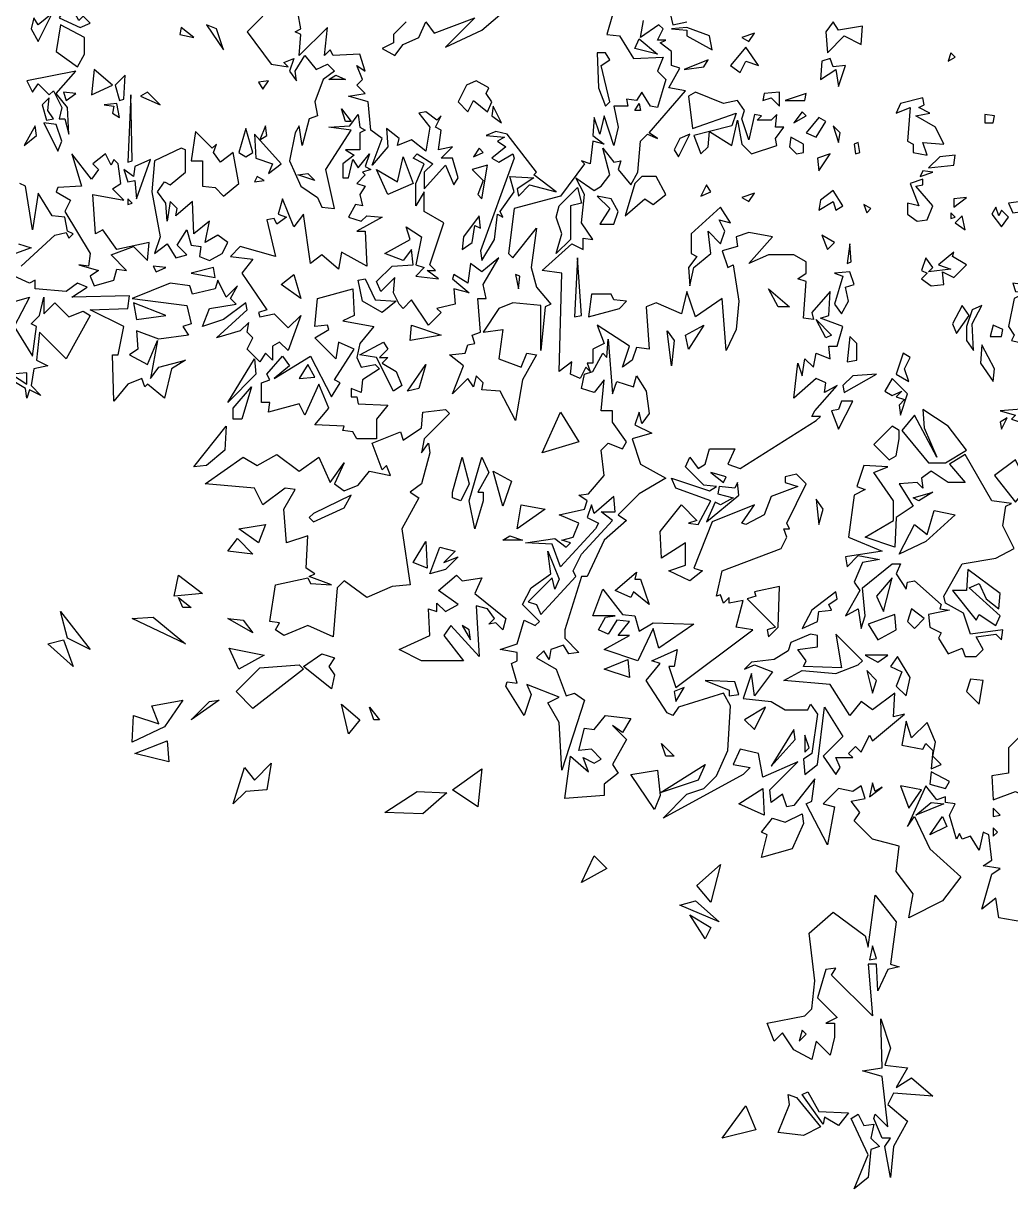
# Model space of a CAD drawing. Header units: millimetres. Extents: x -1920 to 1916, y -1858 to 1858.
# Drawn here: x -530 to 130, y -1800 to -1021 of the extents above; entities that cross this region are included whole.
import ezdxf

# ---------------------------------------------------------------- set-up
doc = ezdxf.new("R2010")
doc.units = ezdxf.units.MM
doc.layers.add('ALMOND-DRAW-PROFILE', color=7, linetype='Continuous', lineweight=25)

msp = doc.modelspace()

# ---------------------------------------------------------------- linework, layer by layer
at = {"layer": 'ALMOND-DRAW-PROFILE'}
for points in [[(-491.87, -1023.94), (-485.3, -1021.12), (-489.99, -1016.43), (-492.81, -1019.25), (-499.38, -1007.04), (-505.95, -1017.37)], [(-520.03, -1033.33), (-510.65, -1014.55), (-520.03, -1022.06), (-522.85, -1017.37), (-524.73, -1024.88)], [(7.51, -1040.84), (18.77, -1029.57), (30.04, -1035.21), (30.98, -1023), (15.02, -1025.82), (11.26, -1020.19), (6.57, -1026.76)], [(-493.75, -1050.22), (-489.06, -1041.78), (-489.06, -1030.51), (-505.01, -1022.06), (-507.83, -1039.9)], [(-425.23, -1028.63), (-415.84, -1030.51), (-424.29, -1023.94)], [(-396.13, -1038.96), (-400.82, -1024.88), (-407.39, -1022.06)], [(-69.46, -1038.96), (-71.34, -1029.57), (-86.36, -1023.94), (-96.68, -1024.88), (-86.36, -1025.82), (-86.36, -1029.57)], [(-45.06, -1033.33), (-41.3, -1027.7), (-49.75, -1030.51)], [(-106.07, -1041.78), (-121.09, -1038.02), (-118.27, -1031.45)], [(-140.8, -1076.51), (-137.99, -1073.69), (-143.62, -1049.29), (-137.99, -1045.53), (-140.8, -1040.84), (-146.44, -1040.84), (-145.5, -1064.3)], [(-50.69, -1053.98), (-46.93, -1046.47), (-38.49, -1049.29), (-46.93, -1037.08), (-57.26, -1049.29)], [(88.24, -1046.47), (92.93, -1043.65), (90.11, -1040.84)], [(-88.24, -1052.1), (-75.1, -1050.22), (-72.28, -1045.53)], [(15.02, -1063.37), (19.71, -1049.29), (11.26, -1050.22), (9.39, -1044.59), (3.75, -1046.47), (2.82, -1058.67), (13.14, -1052.1)], [(-499.38, -1095.28), (-500.32, -1077.45), (-507.83, -1068.06), (-494.69, -1053.04), (-527.54, -1059.61), (-523.79, -1067.12), (-520.03, -1061.49), (-512.52, -1069), (-509.71, -1066.18), (-504.08, -1077.45), (-505.95, -1084.96), (-502.2, -1084.96)], [(-484.36, -1069), (-470.28, -1062.43), (-482.49, -1052.1)], [(-465.59, -1072.75), (-462.77, -1071.81), (-461.83, -1055.86), (-468.41, -1062.43)], [(-325.72, -1058.67), (-321.03, -1055.86), (-314.46, -1058.67)], [(-501.26, -1072.75), (-494.69, -1068.06), (-503.14, -1067.12)], [(-451.51, -1069.94), (-438.37, -1075.57), (-446.82, -1067.12)], [(-369.84, -1065.24), (-366.09, -1059.61), (-372.66, -1060.55)], [(-232.79, -1080.26), (-229.04, -1072.75), (-219.65, -1080.26), (-216.84, -1073.69), (-220.59, -1068.06), (-218.71, -1064.3), (-227.16, -1059.61), (-233.73, -1062.43), (-239.37, -1073.69)], [(-71.18, -1093.5), (-56.32, -1102.79), (-52.57, -1085.89), (-49.75, -1101.85), (-43.18, -1108.42), (-26.28, -1102.79), (-27.22, -1098.1), (-21.59, -1090.59), (-27.22, -1090.59), (-26.28, -1082.14), (-30.04, -1085.89), (-39.42, -1085.89), (-36.61, -1083.08), (-41.3, -1082.14), (-45.06, -1099.04), (-49.75, -1084.96), (-47.87, -1079.32), (-52.57, -1072.75), (-61.95, -1074.63), (-80.73, -1067.12), (-85.42, -1069.94), (-82.6, -1091.53), (-53.51, -1081.2), (-56.32, -1089.65)], [(-24.41, -1076.51), (-24.41, -1067.12), (-34.73, -1068.06), (-35.67, -1072.75), (-30.04, -1070.88)], [(-514.4, -1085.89), (-509.71, -1084.96), (-513.46, -1079.32), (-512.52, -1070.88), (-517.22, -1075.57)], [(-465.59, -1084.02), (-467.47, -1074.63), (-475.91, -1075.57), (-469.34, -1076.51), (-470.28, -1081.2)], [(-459.96, -1114.05), (-457.14, -1113.12), (-458.08, -1069)], [(-121.09, -1079.32), (-118.27, -1074.63), (-117.34, -1079.32)], [(-20.65, -1072.75), (-7.51, -1072.75), (-6.57, -1068.06)], [(64.77, -1107.48), (74.16, -1109.36), (71.34, -1100.91), (85.42, -1101.85), (79.79, -1090.59), (66.65, -1083.08), (76.03, -1081.2), (68.52, -1077.45), (72.28, -1075.57), (71.34, -1070.88), (56.32, -1074.63), (53.51, -1081.2), (62.89, -1077.45), (61.01, -1099.97), (64.77, -1101.85)], [(-314.46, -1086.83), (-317.28, -1078.38), (-310.71, -1086.83)], [(-210.27, -1087.77), (-215.9, -1076.51), (-216.84, -1083.08)], [(-15.02, -1087.77), (-6.57, -1083.08), (-9.39, -1080.26)], [(112.64, -1087.77), (118.27, -1087.77), (119.21, -1083.08), (112.64, -1082.14)], [(-529.42, -1102.79), (-520.97, -1096.22), (-521.91, -1089.65)], [(-506.89, -1106.55), (-504.08, -1099.97), (-507.83, -1088.71), (-516.28, -1087.77)], [(-371.72, -1099.04), (-367.03, -1096.22), (-367.97, -1089.65)], [(0, -1097.16), (6.57, -1086.83), (1.88, -1084.02), (-6.57, -1094.34)], [(15.02, -1100.91), (15.96, -1094.34), (11.26, -1089.65)], [(-396.13, -1136.58), (-385.8, -1128.14), (-389.56, -1107.48), (-398, -1114.05), (-402.7, -1107.48), (-400.82, -1101.85), (-403.64, -1104.67), (-414.9, -1093.4), (-417.72, -1113.12), (-410.21, -1113.12), (-410.21, -1130.01), (-401.76, -1130.95)], [(-381.11, -1110.3), (-376.41, -1107.48), (-381.11, -1091.53), (-385.8, -1107.48)], [(-366.09, -1121.56), (-357.64, -1114.99), (-375.48, -1095.28), (-374.54, -1111.24), (-363.27, -1114.99)], [(-223.41, -1179.76), (-214.96, -1165.68), (-213.08, -1148.79), (-209.33, -1150.66), (-211.2, -1146.91), (-201.82, -1133.77), (-204.63, -1123.44), (-188.68, -1124.38), (-199.94, -1131.89), (-199, -1136.58), (-191.49, -1129.07), (-173.66, -1133.77), (-188.68, -1122.5), (-186.8, -1120.63), (-206.51, -1095.28), (-214.02, -1093.4), (-220.59, -1096.22), (-208.39, -1097.16), (-213.08, -1099.97), (-207.45, -1103.73), (-216.84, -1111.24), (-212.14, -1114.05), (-202.76, -1108.42), (-201.82, -1111.24), (-224.35, -1173.19)], [(-91.99, -1110.3), (-84.48, -1095.28), (-91.05, -1098.1), (-94.81, -1105.61)], [(-76.97, -1108.42), (-72.28, -1103.73), (-71.35, -1093.55), (-81.67, -1096.22)], [(-13.14, -1108.42), (-8.45, -1107.48), (-8.45, -1101.85), (-16.9, -1097.16), (-17.84, -1103.73)], [(-405.51, -1179.76), (-397.06, -1175.07), (-393.31, -1167.56), (-399.88, -1162.87), (-408.33, -1167.56), (-405.51, -1153.48), (-415.84, -1161.93), (-416.78, -1140.34), (-428.04, -1149.73), (-427.1, -1145.03), (-431.8, -1140.34), (-433.67, -1153.48), (-434.61, -1141.28), (-440.24, -1133.77), (-435.55, -1127.2), (-431.8, -1129.07), (-421.47, -1120.63), (-421.47, -1105.61), (-424.29, -1104.67), (-442.12, -1113.12), (-444, -1133.77), (-438.37, -1163.81), (-442.12, -1175.07), (-433.67, -1168.5), (-428.04, -1177.89), (-420.53, -1176.01), (-427.1, -1169.44), (-420.53, -1159.11), (-417.72, -1169.44), (-411.15, -1170.38), (-412.08, -1176.95)], [(-229.04, -1110.3), (-222.47, -1107.48), (-225.29, -1104.67)], [(26.28, -1108.42), (29.1, -1107.48), (28.16, -1100.91), (25.34, -1101.85)], [(-482.49, -1196.66), (-469.34, -1192.9), (-467.47, -1185.4), (-460.9, -1186.33), (-471.22, -1176.01), (-456.2, -1170.38), (-446.82, -1179.76), (-445.88, -1167.56), (-467.47, -1172.25), (-476.85, -1159.11), (-481.55, -1161.93), (-483.42, -1135.64), (-462.77, -1139.4), (-470.28, -1131.89), (-464.65, -1128.14), (-466.53, -1114.99), (-469.34, -1112.18), (-471.22, -1115.93), (-474.98, -1108.42), (-483.42, -1114.99), (-479.67, -1118.75), (-484.36, -1125.32), (-497.5, -1108.42), (-490.93, -1130.01), (-506.89, -1130.95), (-507.83, -1133.77), (-498.44, -1139.4), (-502.2, -1146.91), (-485.3, -1175.07), (-486.24, -1183.52), (-492.81, -1182.58), (-479.67, -1186.33), (-485.3, -1190.09)], [(-454.32, -1138.46), (-444.94, -1112.18), (-455.26, -1116.87), (-456.2, -1123.44), (-462.77, -1118.75), (-459.96, -1127.2), (-455.26, -1126.26)], [(-286.3, -1135.64), (-293.81, -1118.75), (-279.73, -1127.2), (-275.97, -1110.3), (-269.4, -1128.14)], [(1.88, -1119.69), (9.39, -1108.42), (0.94, -1111.24)], [(75.1, -1117.81), (91.99, -1115.93), (92.93, -1109.36), (82.6, -1110.3)], [(-335.11, -1126.26), (-346.38, -1122.5), (-339.8, -1121.56)], [(-223.41, -1138.46), (-219.65, -1115.93), (-229.98, -1118.75), (-222.47, -1126.26), (-226.22, -1135.64)], [(69.46, -1123.44), (77.91, -1120.63), (71.34, -1119.69)], [(-375.48, -1127.2), (-368.9, -1126.26), (-373.6, -1123.44)], [(-127.66, -1149.73), (-114.52, -1138.46), (-108.89, -1142.22), (-100.44, -1135.64), (-107.01, -1123.44), (-116.4, -1123.44), (-121.09, -1128.14)], [(-76.97, -1136.58), (-70.4, -1133.77), (-73.22, -1129.07)], [(67.59, -1153.48), (74.16, -1152.54), (77.91, -1143.15), (66.65, -1130.01), (71.34, -1129.07), (71.34, -1125.32), (62.89, -1128.14), (68.52, -1143.15), (61.01, -1141.28), (61.01, -1148.79)], [(-173.66, -1175.07), (-169.9, -1161.93), (-173.66, -1150.66), (-171.78, -1143.15), (-159.58, -1130.95), (-156.76, -1141.28), (-164.27, -1143.15), (-164.27, -1165.68)], [(-144.56, -1155.36), (-135.17, -1155.36), (-132.35, -1146.91), (-137.05, -1138.46), (-146.44, -1136.58), (-137.99, -1145.03)], [(-45.06, -1140.34), (-41.3, -1134.71), (-49.75, -1137.52)], [(1.88, -1145.97), (11.26, -1140.34), (13.14, -1145.97), (17.84, -1143.15), (11.26, -1132.83), (2.82, -1139.4)], [(-459.96, -1142.22), (-457.14, -1141.28), (-459.96, -1138.46)], [(-84.48, -1196.66), (-81.67, -1184.46), (-70.4, -1175.07), (-72.28, -1160.05), (-63.83, -1168.5), (-61.01, -1160.05), (-64.77, -1152.54), (-57.26, -1154.42), (-63.83, -1144.09), (-83.54, -1161.93), (-83.54, -1175.07), (-79.79, -1176.95), (-85.42, -1184.46)], [(33.79, -1147.85), (36.61, -1145.03), (31.92, -1142.22)], [(91.99, -1144.09), (100.44, -1137.52), (91.99, -1138.46)], [(123.91, -1157.23), (128.6, -1150.66), (123.91, -1145.97), (122.03, -1149.73), (120.15, -1144.09), (117.34, -1148.79)], [(131.42, -1147.85), (137.99, -1146.91), (137.05, -1140.34), (128.6, -1141.28)], [(-236.55, -1172.25), (-229.98, -1167.56), (-228.1, -1156.3), (-224.35, -1158.17), (-225.29, -1149.73), (-235.61, -1163.81)], [(90.11, -1151.6), (92.93, -1150.66), (90.11, -1147.85)], [(99.5, -1159.11), (97.62, -1149.73), (92.93, -1154.42)], [(7.51, -1172.25), (12.2, -1167.56), (3.75, -1162.87)], [(20.65, -1181.64), (23.47, -1180.7), (22.53, -1168.5)], [(76.97, -1196.66), (85.42, -1195.72), (84.48, -1187.27), (91.99, -1191.03), (100.44, -1182.58), (91.05, -1176.95), (91.99, -1174.13), (81.67, -1182.58), (90.11, -1185.4), (75.1, -1187.27), (77.91, -1184.46), (73.22, -1177.89), (70.4, -1186.33), (74.16, -1188.21), (70.4, -1191.97)], [(-441.18, -1187.27), (-434.61, -1184.46), (-443.06, -1183.52)], [(-161.45, -1217.31), (-156.76, -1216.37), (-159.58, -1177.89)], [(-417.72, -1188.21), (-401.76, -1191.03), (-402.7, -1184.46)], [(-344.5, -1205.11), (-357.64, -1195.72), (-349.19, -1189.15)], [(-290.05, -1214.49), (-303.2, -1206.98), (-306.01, -1192.9), (-301.32, -1191.97), (-294.75, -1206.05), (-280.67, -1206.98)], [(-199, -1198.54), (-198.06, -1190.09), (-200.88, -1189.15)], [(16.9, -1215.43), (21.59, -1206.98), (19.71, -1197.6), (25.34, -1195.72), (22.53, -1187.27), (12.2, -1188.21), (17.84, -1190.09), (12.2, -1208.86)], [(-306.95, -1298.98), (-309.77, -1294.28), (-316.34, -1293.34), (-315.4, -1290.53), (-335.11, -1289.59), (-325.72, -1278.33), (-332.3, -1262.37), (-341.68, -1283.02), (-345.44, -1275.51), (-366.09, -1281.14), (-365.15, -1274.57), (-370.78, -1274.57), (-370.78, -1261.43), (-365.15, -1259.55), (-367.03, -1255.8), (-356.7, -1243.59), (-352.01, -1250.16), (-362.33, -1258.61), (-337.93, -1243.59), (-323.85, -1270.82), (-318.22, -1261.43), (-321.97, -1259.55), (-308.83, -1238.9), (-319.15, -1234.21), (-321.03, -1245.47), (-335.11, -1231.39), (-325.72, -1225.76), (-326.66, -1222.94), (-335.11, -1223.88), (-333.23, -1205.11), (-309.77, -1198.54), (-308.83, -1216.37), (-316.34, -1220.13), (-295.69, -1223.88), (-305.07, -1235.15), (-306.95, -1244.53), (-304.13, -1251.1), (-294.75, -1249.23), (-291.93, -1252.04), (-303.2, -1259.55), (-304.13, -1268), (-310.71, -1265.18), (-310.71, -1270.82), (-306.95, -1270.82), (-306.01, -1275.51), (-286.3, -1276.45), (-293.81, -1285.83), (-293.81, -1298.98)], [(-25.34, -1210.74), (-31.92, -1198.54), (-17.84, -1210.74)], [(138.93, -1241.72), (137.99, -1227.64), (140.8, -1224.82), (144.56, -1228.57), (150.19, -1224.82), (153.94, -1226.7), (151.13, -1223.88), (160.52, -1216.37), (149.25, -1208.86), (144.56, -1196.66), (131.42, -1194.78), (133.29, -1200.41), (139.86, -1201.35), (132.35, -1205.11), (128.6, -1223.88), (132.35, -1229.51), (130.48, -1233.27), (135.17, -1234.21)], [(-152.07, -1217.31), (-131.42, -1211.68), (-126.72, -1206.98), (-135.17, -1206.05), (-137.05, -1202.29), (-150.19, -1202.29)], [(-454.32, -1219.19), (-434.61, -1216.37), (-456.2, -1207.92)], [(93.87, -1228.57), (102.32, -1216.37), (97.62, -1209.8), (91.05, -1222)], [(105.13, -1239.84), (104.19, -1222), (110.77, -1209.8), (104.19, -1212.62), (100.44, -1223.88), (100.44, -1233.27)], [(-271.28, -1233.27), (-270.34, -1222.94), (-250.63, -1229.51)], [(-85.42, -1238.9), (-87.3, -1229.51), (-75.1, -1222.94)], [(6.57, -1231.39), (0, -1219.19), (10.33, -1229.51)], [(116.4, -1230.45), (123.91, -1230.45), (124.85, -1225.76), (118.27, -1222.94)], [(-96.68, -1250.16), (-99.5, -1226.7), (-94.81, -1233.27)], [(20.65, -1247.35), (27.22, -1246.41), (27.22, -1235.15), (22.53, -1230.45)], [(-282.54, -1267.06), (-293.81, -1244.53), (-305.07, -1242.66), (-289.12, -1234.21), (-286.3, -1238.9), (-291.93, -1244.53), (-286.3, -1244.53), (-290.05, -1248.29), (-280.67, -1253.92), (-276.91, -1263.31)], [(-169.9, -1520.51), (-171.78, -1488.59), (-179.29, -1475.45), (-171.78, -1471.69), (-193.37, -1463.25), (-190.55, -1469.82), (-195.25, -1483.9), (-207.45, -1464.19), (-206.51, -1461.37), (-199.94, -1462.31), (-203.7, -1449.17), (-199.94, -1447.29), (-199.94, -1441.66), (-211.2, -1439.78), (-199.94, -1436.02), (-195.25, -1420.07), (-187.74, -1423.82), (-184.92, -1421.01), (-196.19, -1409.74), (-190.55, -1398.48), (-177.41, -1389.09), (-179.29, -1374.07), (-171.78, -1392.85), (-174.6, -1399.42), (-176.47, -1391.91), (-192.43, -1407.86), (-186.8, -1409.74), (-183.98, -1416.31), (-160.52, -1390.97), (-162.39, -1387.21), (-156.76, -1375.95), (-136.11, -1353.42), (-143.62, -1347.79), (-134.23, -1347.79), (-135.17, -1337.46), (-148.31, -1348.73), (-150.19, -1343.09), (-153.01, -1351.54), (-145.5, -1355.3), (-147.37, -1359.05), (-170.84, -1384.4), (-176.47, -1369.38), (-194.31, -1368.44), (-174.6, -1365.62), (-167.09, -1371.26), (-164.27, -1368.44), (-169.9, -1366.56), (-162.39, -1364.68), (-158.64, -1355.3), (-171.78, -1349.67), (-154.88, -1345.91), (-153.01, -1340.28), (-158.64, -1336.52), (-152.07, -1335.59), (-141.74, -1323.38), (-143.62, -1306.49), (-138.93, -1301.79), (-129.54, -1305.55), (-126.72, -1300.85), (-136.11, -1287.71), (-136.11, -1280.2), (-143.62, -1280.2), (-141.74, -1259.55), (-148.31, -1268), (-156.76, -1265.18), (-154.88, -1255.8), (-149.25, -1253.92), (-142.68, -1241.72), (-139.86, -1244.53), (-138.93, -1232.33), (-136.11, -1268.94), (-133.29, -1260.49), (-122.03, -1264.24), (-120.15, -1256.74), (-113.58, -1267.06), (-111.7, -1282.08), (-116.4, -1288.65), (-118.27, -1281.14), (-121.09, -1289.59), (-109.83, -1295.22), (-122.97, -1298.98), (-117.34, -1315.87), (-100.44, -1325.26), (-118.27, -1335.59), (-132.35, -1349.67), (-126.72, -1353.42), (-141.74, -1366.56), (-153.01, -1390.97), (-156.76, -1390.97), (-168.03, -1426.64), (-168.03, -1432.27), (-158.64, -1441.66), (-165.21, -1442.6), (-168.96, -1436.96), (-177.41, -1439.78), (-178.35, -1446.35), (-182.11, -1440.72), (-186.8, -1445.41), (-173.66, -1452.92), (-167.09, -1470.76), (-161.45, -1468.88), (-154.88, -1473.57)], [(118.27, -1260.49), (119.21, -1252.04), (110.77, -1236.08), (109.83, -1248.29)], [(-393.31, -1274.57), (-375.48, -1245.47), (-374.54, -1255.8)], [(61.95, -1260.49), (59.14, -1252.04), (62.89, -1244.53), (58.2, -1241.72), (53.51, -1255.8)], [(-345.44, -1258.61), (-335.11, -1257.67), (-339.8, -1249.23)], [(-273.16, -1267.06), (-260.96, -1249.23), (-265.65, -1265.18)], [(-527.54, -1262.37), (-527.54, -1254.86), (-537.87, -1255.8)], [(18.77, -1268), (40.36, -1255.8), (24.41, -1256.74), (17.84, -1263.31)], [(56.32, -1283.02), (61.01, -1268.94), (50.69, -1258.61), (46, -1267.06), (50.69, -1269.88), (57.26, -1267.06), (53.51, -1270.82), (59.14, -1272.69), (55.38, -1276.45)], [(-389.56, -1285.83), (-389.56, -1278.33), (-377.35, -1264.24), (-383.92, -1285.83)], [(15.02, -1292.41), (24.41, -1273.63), (16.9, -1273.63), (15.02, -1279.26), (10.33, -1280.2)], [(-355.76, -1430.39), (-361.39, -1426.64), (-358.58, -1421.94), (-365.15, -1421.01), (-361.39, -1396.6), (-339.8, -1391.91), (-337.93, -1395.66), (-323.85, -1396.6), (-338.87, -1390.97), (-335.11, -1389.09), (-340.74, -1385.34), (-339.8, -1363.75), (-353.89, -1368.44), (-355.76, -1345.91), (-348.25, -1332.77), (-354.82, -1331.83), (-369.84, -1343.09), (-375.48, -1331.83), (-408.33, -1329.01), (-382.98, -1311.18), (-373.6, -1316.81), (-360.46, -1309.3), (-345.44, -1320.57), (-332.3, -1311.18), (-324.79, -1328.08), (-315.4, -1314.93), (-321.97, -1329.01), (-315.4, -1333.71), (-306.01, -1329.95), (-298.5, -1320.57), (-284.42, -1323.38), (-287.24, -1316.81), (-290.05, -1319.63), (-296.63, -1301.79), (-277.85, -1294.28), (-275.97, -1299.92), (-263.77, -1291.47), (-262.83, -1281.14), (-247.81, -1279.26), (-245, -1282.08), (-261.89, -1298.98), (-263.77, -1308.36), (-259.08, -1301.79), (-258.14, -1308.36), (-263.77, -1329.01), (-271.28, -1334.65), (-265.65, -1338.4), (-276.91, -1359.05), (-271.28, -1396.6), (-283.48, -1397.54), (-300.38, -1405.05), (-315.4, -1393.78), (-320.09, -1398.48), (-322.91, -1431.33), (-339.8, -1423.82)], [(-183.04, -1308.36), (-170.84, -1281.14), (-158.64, -1300.85)], [(75.1, -1314.93), (86.36, -1314.93), (100.44, -1306.49), (88.24, -1290.53), (71.34, -1279.26), (72.28, -1291.47), (80.73, -1311.18), (65.71, -1283.02), (57.26, -1293.34)], [(130.48, -1285.83), (138.93, -1288.65), (145.5, -1278.33), (122.97, -1280.2), (133.29, -1283.02)], [(123.91, -1292.41), (127.66, -1284.9), (122.97, -1287.71)], [(-415.84, -1317.75), (-394.25, -1290.53), (-395.19, -1306.49), (-407.39, -1316.81)], [(48.81, -1313.06), (53.51, -1310.24), (55.38, -1298.98), (55.38, -1293.34), (50.69, -1290.53), (38.49, -1302.73)], [(-237.49, -1340.28), (-243.12, -1338.4), (-243.12, -1334.65), (-236.55, -1311.18), (-231.86, -1329.01)], [(-228.1, -1359.05), (-231.86, -1340.28), (-223.41, -1311.18), (-218.71, -1321.5), (-226.22, -1334.65), (-222.47, -1334.65), (-222.47, -1340.28)], [(99.5, -1444.47), (107.01, -1444.47), (111.7, -1439.78), (107.01, -1431.33), (120.15, -1429.45), (123.91, -1433.21), (124.85, -1426.64), (103.26, -1429.45), (98.56, -1415.37), (86.36, -1408.8), (85.42, -1404.11), (97.62, -1382.52), (120.15, -1378.76), (132.35, -1372.19), (124.85, -1357.18), (126.72, -1344.03), (130.48, -1342.16), (117.34, -1340.28), (99.5, -1309.3), (89.18, -1315.87), (99.5, -1328.08), (88.24, -1328.08), (76.97, -1320.57), (70.4, -1325.26), (71.34, -1331.83), (67.59, -1328.08), (55.38, -1329.01), (64.77, -1344.03), (53.51, -1351.54), (52.57, -1371.26), (32.85, -1364.68), (51.63, -1353.42), (51.63, -1340.28), (38.49, -1321.5), (47.87, -1317.75), (31.92, -1316.81), (27.22, -1330.89), (32.85, -1332.77), (25.34, -1336.52), (21.59, -1364.68), (44.12, -1374.07), (19.71, -1377.83), (20.65, -1384.4), (28.16, -1376.89), (42.24, -1379.7), (30.98, -1381.58), (25.34, -1394.72), (29.1, -1400.35), (19.71, -1417.25), (28.16, -1412.56), (30.04, -1425.7), (32.85, -1417.25), (30.98, -1398.48), (50.69, -1382.52), (56.32, -1382.52), (53.51, -1389.09), (60.08, -1399.42), (61.01, -1394.72), (65.71, -1393.78), (83.54, -1409.74), (82.6, -1412.56), (89.18, -1413.5), (75.1, -1416.31), (76.03, -1424.76), (83.54, -1428.52), (81.67, -1432.27), (88.24, -1442.6), (97.62, -1438.84)], [(133.29, -1341.22), (141.74, -1330.89), (133.29, -1313.06), (119.21, -1323.38)], [(-209.33, -1344.03), (-215.9, -1320.57), (-203.7, -1327.14)], [(-61.95, -1328.08), (-60.08, -1324.32), (-70.4, -1321.5)], [(-73.22, -1354.36), (-51.63, -1336.52), (-52.57, -1328.08), (-54.44, -1331.83), (-64.77, -1330.89), (-65.71, -1335.59), (-55.38, -1338.4), (-63.83, -1343.09), (-67.59, -1341.22)], [(-336.05, -1354.36), (-315.4, -1344.97), (-310.71, -1336.52), (-336.05, -1348.73), (-338.87, -1351.54)], [(1.88, -1356.24), (4.69, -1345.91), (0, -1339.34)], [(68.52, -1340.28), (64.77, -1338.4), (77.91, -1334.65)], [(-199.94, -1359.05), (-197.12, -1343.09), (-181.17, -1345.91)], [(55.38, -1375.95), (65.71, -1356.24), (74.16, -1362.81), (78.85, -1346.85), (92.93, -1349.67), (73.22, -1367.5)], [(-372.66, -1368.44), (-385.8, -1359.05), (-367.97, -1356.24)], [(-376.41, -1375.95), (-393.31, -1374.07), (-386.74, -1365.62)], [(-260.02, -1385.34), (-269.4, -1381.58), (-260.96, -1367.5)], [(-209.33, -1366.56), (-204.63, -1363.75), (-196.19, -1366.56)], [(-258.14, -1389.09), (-251.57, -1371.26), (-241.24, -1374.07), (-248.75, -1381.58), (-239.37, -1377.83), (-247.81, -1386.27)], [(120.15, -1423.82), (122.97, -1417.25), (102.32, -1398.48), (108.89, -1395.66), (113.58, -1405.99), (122.03, -1412.56), (122.97, -1402.23), (101.38, -1386.27), (100.44, -1400.35), (91.05, -1400.35), (107.01, -1420.07), (108.89, -1416.31)], [(-428.98, -1404.11), (-426.16, -1390.03), (-410.21, -1402.23)], [(-263.77, -1447.29), (-278.79, -1439.78), (-258.14, -1430.39), (-259.08, -1412.56), (-253.45, -1414.43), (-253.45, -1408.8), (-247.81, -1414.43), (-239.37, -1409.74), (-252.51, -1400.35), (-240.3, -1390.03), (-236.55, -1393.78), (-223.41, -1391.91), (-228.1, -1402.23), (-207.45, -1419.13), (-209.33, -1426.64), (-214.02, -1421.94), (-218.71, -1422.88), (-214.96, -1419.13), (-219.65, -1412.56), (-227.16, -1410.68), (-225.29, -1444.47), (-244.06, -1423.82), (-248.75, -1430.39), (-235.61, -1447.29)], [(-111.7, -1409.74), (-122.03, -1401.29), (-123.91, -1405.05), (-134.23, -1400.35), (-120.15, -1388.15), (-121.09, -1392.85), (-117.34, -1392.85)], [(45.06, -1414.43), (50.69, -1391.91), (40.36, -1404.11)], [(-119.21, -1447.29), (-141.74, -1439.78), (-124.85, -1430.39), (-132.35, -1430.39), (-124.85, -1421.01), (-133.29, -1420.07), (-138.93, -1429.45), (-145.5, -1426.64), (-140.8, -1418.19), (-134.23, -1417.25), (-149.25, -1417.25), (-142.68, -1399.42), (-129.54, -1416.31), (-121.09, -1417.25), (-118.27, -1427.58), (-108.89, -1421.94), (-81.67, -1422.88), (-105.13, -1438.84), (-108.89, -1425.7)], [(-31.92, -1431.33), (-25.34, -1424.76), (-24.41, -1397.54), (-41.3, -1401.29), (-40.36, -1404.11), (-46, -1405.99), (-27.22, -1424.76), (-32.85, -1426.64)], [(-9.39, -1425.7), (0.94, -1421.01), (1.88, -1414.43), (10.33, -1413.5), (8.45, -1409.74), (14.08, -1405.99), (13.14, -1401.29), (-2.82, -1413.5)], [(-423.35, -1411.62), (-426.16, -1405.05), (-417.72, -1411.62)], [(-485.3, -1439.78), (-500.32, -1432.27), (-505.01, -1414.43)], [(41.3, -1433.21), (53.51, -1426.64), (52.57, -1416.31), (34.73, -1422.88)], [(65.71, -1425.7), (72.28, -1419.13), (63.83, -1412.56), (61.01, -1421.01)], [(-421.47, -1436.02), (-457.14, -1419.13), (-443.06, -1418.19)], [(-376.41, -1428.52), (-393.31, -1419.13), (-382.98, -1420.07)], [(-230.92, -1433.21), (-231.86, -1426.64), (-236.55, -1423.82)], [(-496.57, -1451.04), (-513.46, -1436.02), (-503.14, -1433.21)], [(-7.51, -1523.32), (0.94, -1516.75), (5.63, -1478.27), (17.84, -1497.98), (4.69, -1511.12), (13.14, -1523.32), (15.96, -1518.63), (13.14, -1512.06), (24.41, -1512.06), (21.59, -1509.24), (26.28, -1504.55), (30.04, -1508.3), (35.67, -1497.04), (37.55, -1500.79), (59.14, -1482.96), (51.63, -1484.84), (52.57, -1468.88), (37.55, -1480.14), (30.04, -1474.51), (22.53, -1483.9), (9.39, -1463.25), (-21.59, -1460.43), (-9.39, -1453.86), (13.14, -1455.74), (28.16, -1450.11), (30.98, -1447.29), (13.14, -1429.45), (16.9, -1451.98), (-8.45, -1451.04), (-6.57, -1447.29), (-12.2, -1439.78), (0.94, -1437.9), (0.94, -1430.39), (-3.75, -1429.45), (-16.9, -1435.09), (-18.77, -1440.72), (-28.16, -1446.35), (-43.18, -1448.23), (-47.87, -1452.92), (-41.3, -1450.11), (-29.1, -1454.8), (-41.3, -1470.76), (-43.18, -1455.74), (-48.81, -1472.63), (-30.04, -1474.51), (-20.65, -1480.14), (-5.63, -1480.14), (-3.75, -1476.39), (0.94, -1482.96), (-2.82, -1509.24), (-8.45, -1513)], [(-385.8, -1452.92), (-392.37, -1438.84), (-368.9, -1443.53)], [(-323.85, -1466.06), (-342.62, -1451.04), (-330.42, -1442.6), (-321.97, -1445.41), (-325.72, -1451.04), (-321.97, -1456.68)], [(-124.85, -1458.55), (-141.74, -1452.92), (-125.78, -1446.35)], [(41.3, -1448.23), (47.87, -1443.53), (32.85, -1443.53)], [(60.08, -1470.76), (62.89, -1458.55), (54.44, -1444.47), (49.75, -1451.04), (57.26, -1454.8), (53.51, -1464.19)], [(-376.41, -1479.2), (-387.68, -1467.94), (-371.72, -1451.98), (-345.44, -1450.11), (-342.62, -1452.92)], [(37.55, -1468.88), (40.36, -1460.43), (33.79, -1453.86)], [(-58.2, -1470.76), (-51.63, -1469.82), (-54.44, -1461.37), (-74.16, -1460.43), (-58.2, -1467)], [(108.89, -1476.39), (111.7, -1460.43), (103.26, -1459.49), (100.44, -1467.94)], [(-93.87, -1474.51), (-88.24, -1465.12), (-94.81, -1467.94)], [(-457.14, -1501.73), (-456.2, -1483.9), (-439.31, -1489.53), (-444, -1477.33), (-423.35, -1473.57), (-435.55, -1491.41)], [(-417.72, -1486.71), (-405.51, -1474.51), (-398.94, -1473.57)], [(-312.58, -1496.1), (-317.28, -1476.39), (-305.07, -1486.71)], [(-295.69, -1486.71), (-298.5, -1478.27), (-291.93, -1486.71)], [(-41.3, -1493.28), (-33.79, -1478.27), (-47.87, -1486.71)], [(-168.03, -1539.28), (-164.27, -1511.12), (-152.07, -1521.45), (-155.82, -1512.06), (-148.31, -1515.81), (-143.62, -1513), (-150.19, -1506.43), (-158.64, -1507.37), (-154.88, -1492.35), (-148.31, -1493.28), (-140.8, -1483.9), (-123.91, -1485.78), (-129.54, -1495.16), (-136.11, -1490.47), (-126.72, -1499.86), (-136.11, -1516.75), (-132.35, -1522.38), (-141.74, -1529.89), (-141.74, -1537.4)], [(76.97, -1519.57), (83.54, -1516.75), (77.91, -1511.12), (79.79, -1501.73), (74.16, -1488.59), (63.83, -1498.92), (60.08, -1487.65), (57.26, -1503.61), (71.34, -1506.43), (73.22, -1502.67), (77.91, -1507.37)], [(-30.04, -1517.69), (-14.08, -1499.86), (-15.02, -1493.28)], [(118.27, -1540.22), (133.29, -1534.59), (144.56, -1540.22), (145.5, -1535.53), (151.13, -1533.65), (145.5, -1518.63), (147.37, -1514.87), (164.27, -1516.75), (141.74, -1503.61), (140.8, -1493.28), (128.6, -1505.49), (128.6, -1522.38), (117.34, -1524.26)], [(-432.73, -1514.87), (-455.26, -1509.24), (-433.67, -1500.79)], [(-100.44, -1511.12), (-103.26, -1502.67), (-94.81, -1511.12)], [(-7.51, -1508.3), (-4.69, -1505.49), (-7.51, -1497.04)], [(-389.56, -1543.04), (-382.05, -1518.63), (-375.48, -1527.08), (-364.21, -1515.81), (-367.03, -1533.65), (-381.11, -1534.59)], [(-104.19, -1535.53), (-74.16, -1516.75), (-78.85, -1527.08)], [(-226.22, -1544.91), (-243.12, -1533.65), (-223.41, -1519.57)], [(-107.95, -1546.79), (-123.91, -1523.32), (-106.07, -1520.51), (-104.19, -1537.4)], [(86.36, -1532.71), (89.18, -1528.02), (76.97, -1521.45), (76.03, -1529.89)], [(-288.18, -1548.67), (-266.59, -1534.59), (-246.87, -1535.53), (-262.83, -1549.61)], [(-34.73, -1550.54), (-51.63, -1543.04), (-35.67, -1532.71)], [(35.67, -1538.34), (44.12, -1531.77), (39.42, -1534.59), (37.55, -1528.95)], [(61.95, -1545.85), (70.4, -1533.65), (56.32, -1530.83)], [(66.65, -1550.54), (76.97, -1542.1), (85.42, -1543.04)], [(-36.61, -1578.71), (-32.85, -1563.69), (-36.61, -1561.81), (-29.1, -1552.42), (-20.65, -1555.24), (-9.39, -1549.61), (-8.45, -1556.18), (-15.96, -1573.07)], [(118.27, -1551.48), (122.97, -1550.54), (118.27, -1545.85)], [(76.03, -1563.69), (84.48, -1551.48), (87.3, -1558.05)], [(118.27, -1564.62), (121.09, -1561.81), (118.27, -1558.99)], [(-156.76, -1595.6), (-148.31, -1577.77), (-139.86, -1586.21)], [(-70.4, -1608.74), (-79.79, -1597.48), (-63.83, -1583.4)], [(-2.82, -1713.88), (-15.02, -1707.31), (-22.53, -1696.04), (-28.16, -1701.67), (-32.85, -1689.47), (-7.51, -1684.78), (-2.82, -1680.08), (-0.94, -1661.31), (-4.69, -1629.39), (11.26, -1615.31), (32.85, -1631.27), (34.73, -1638.78), (39.42, -1604.05), (53.51, -1621.88), (49.75, -1650.05), (55.38, -1651.92), (47.87, -1653.8), (41.3, -1667.88), (40.36, -1650.05), (34.73, -1650.05), (37.55, -1684.78), (10.33, -1657.56), (13.14, -1652.86), (6.57, -1653.8), (0.94, -1672.57), (14.08, -1685.72), (6.57, -1689.47), (12.2, -1689.47), (12.2, -1698.86), (9.39, -1711.06), (0, -1701.67)], [(-64.77, -1621.88), (-91.05, -1610.62), (-80.73, -1607.8)], [(-74.16, -1633.15), (-84.48, -1617.19), (-70.4, -1625.64)], [(35.67, -1647.23), (40.36, -1646.29), (37.55, -1637.84)], [(49.75, -1792.73), (46, -1772.07), (49.75, -1766.44), (44.12, -1766.44), (38.49, -1753.3), (39.42, -1750.49), (47.87, -1758.93), (44.12, -1725.14), (30.98, -1721.39), (44.12, -1719.51), (43.18, -1686.65), (49.75, -1706.37), (46, -1717.63), (61.01, -1719.51), (53.51, -1732.65), (63.83, -1726.08), (77.91, -1738.28), (51.63, -1736.4), (47.87, -1743.91), (61.01, -1755.18), (51.63, -1772.07)], [(-11.26, -1701.67), (-6.57, -1696.98), (-9.39, -1694.16)], [(-8.45, -1764.57), (-25.34, -1762.69), (-17.84, -1743.91), (-18.77, -1737.34), (-13.14, -1739.22), (2.82, -1758.93)], [(4.69, -1757.06), (-9.39, -1737.34), (-5.63, -1735.47), (1.88, -1748.61), (21.59, -1749.55), (15.02, -1757.99), (5.63, -1752.36)], [(-62.89, -1766.44), (-46.93, -1744.85), (-40.36, -1760.81)], [(25.34, -1800.24), (34.73, -1777.71), (23.47, -1753.3), (28.16, -1750.49), (31.92, -1757.99), (38.49, -1757.06), (36.61, -1766.44), (42.24, -1772.07), (36.61, -1773.95), (34.73, -1792.73)]]:
    msp.add_lwpolyline(points, close=True, dxfattribs=at)
for points in [[(-274.1, -1020.19), (-282.54, -1028.63), (-282.54, -1034.27), (-290.05, -1038.02), (-281.61, -1042.71), (-275.97, -1035.21), (-265.65, -1030.51), (-260.96, -1020.19), (-255.32, -1027.7), (-228.1, -1017.37), (-247.81, -1037.08), (-223.41, -1025.82), (-208.39, -1012.68)], [(-369.84, -1016.43), (-380.17, -1026.76), (-364.21, -1048.35), (-352.95, -1050.22), (-355.76, -1047.41), (-349.19, -1044.59), (-352.01, -1053.04), (-347.31, -1059.61), (-348.25, -1053.04), (-341.68, -1042.71), (-334.17, -1052.1), (-326.66, -1048.35), (-321.97, -1053.04), (-329.48, -1058.67), (-335.11, -1073.69), (-333.23, -1083.08), (-338.87, -1084.96), (-343.56, -1102.79), (-345.44, -1089.65), (-348.25, -1094.34), (-352.01, -1113.12), (-344.5, -1130.01), (-333.23, -1137.52), (-330.42, -1144.09), (-321.97, -1145.03), (-327.6, -1118.75), (-310.71, -1092.47), (-325.72, -1090.59), (-311.64, -1089.65), (-306.01, -1082.14), (-305.07, -1090.59), (-301.32, -1092.47), (-305.07, -1094.34), (-305.07, -1105.61), (-314.46, -1105.61), (-308.83, -1109.36), (-316.34, -1114.99), (-316.34, -1124.38), (-312.58, -1124.38), (-309.77, -1112.18), (-306.01, -1117.81), (-298.5, -1108.42), (-301.32, -1116.87), (-297.56, -1118.75), (-303.2, -1120.63), (-301.32, -1122.5), (-306.95, -1128.14), (-301.32, -1130.01), (-305.07, -1135.64), (-303.2, -1143.15), (-307.89, -1142.22), (-312.58, -1150.66), (-304.13, -1153.48), (-300.38, -1149.73), (-290.05, -1150.66), (-306.95, -1160.05), (-301.32, -1160.05), (-300.38, -1183.52), (-317.28, -1174.13), (-319.15, -1185.4), (-330.42, -1176.01), (-337.93, -1181.64), (-342.62, -1148.79), (-349.19, -1157.23), (-356.7, -1138.46), (-359.52, -1148.79), (-353.89, -1150.66), (-360.46, -1155.36), (-362.33, -1151.6), (-367.03, -1152.54), (-361.39, -1176.95), (-384.86, -1170.38), (-391.43, -1176.95), (-376.41, -1178.82), (-383.92, -1188.21), (-367.03, -1212.62), (-372.66, -1214.49), (-371.72, -1217.31), (-362.33, -1215.43), (-352.95, -1224.82), (-344.5, -1216.37), (-352.95, -1239.84), (-358.58, -1234.21), (-363.27, -1237.02), (-363.27, -1246.41), (-367.97, -1241.72), (-371.72, -1247.35), (-380.17, -1238.9), (-376.41, -1231.39), (-380.17, -1227.64), (-379.23, -1221.07), (-384.86, -1226.7), (-400.82, -1231.39), (-380.17, -1212.62), (-381.11, -1207.92), (-396.13, -1219.19), (-410.21, -1223.88), (-405.51, -1211.68), (-387.68, -1208.86), (-391.43, -1205.11), (-386.74, -1196.66), (-394.25, -1204.17), (-399.88, -1192.9), (-401.76, -1198.54), (-416.78, -1202.29), (-418.65, -1196.66), (-431.8, -1194.78), (-457.14, -1205.11), (-420.53, -1209.8), (-417.72, -1222), (-423.35, -1223.88), (-419.59, -1229.51), (-439.31, -1232.33), (-454.32, -1226.7), (-453.39, -1238.9), (-459.02, -1242.66), (-446.82, -1249.23), (-440.24, -1233.27), (-444.94, -1258.61), (-439.31, -1251.1), (-421.47, -1246.41), (-430.86, -1252.04), (-435.55, -1271.75), (-446.82, -1262.37), (-448.69, -1264.24), (-450.57, -1258.61), (-459.96, -1262.37), (-469.34, -1273.63), (-470.28, -1242.66), (-466.53, -1242.66), (-462.77, -1223.88), (-485.3, -1212.62), (-459.96, -1211.68), (-459.02, -1203.23), (-497.5, -1204.17), (-487.18, -1197.6), (-493.75, -1194.78), (-501.26, -1200.41), (-521.91, -1198.54), (-521.91, -1192.9), (-525.67, -1194.78), (-535.99, -1190.09)], [(-136.11, -1015.49), (-139.86, -1028.63), (-131.42, -1029.57), (-122.03, -1044.59), (-102.32, -1043.65), (-106.07, -1053.04), (-100.44, -1058.67), (-106.07, -1077.45), (-110.77, -1076.51), (-116.4, -1067.12), (-120.15, -1072.75), (-126.72, -1071.81), (-125.78, -1076.51), (-135.17, -1076.51), (-132.35, -1090.59), (-135.17, -1102.79), (-141.74, -1083.08), (-144.56, -1095.28), (-148.31, -1084.02), (-149.25, -1096.22), (-141.74, -1101.85), (-149.25, -1099.97), (-151.13, -1114.99), (-156.76, -1113.12), (-154.88, -1114.99), (-170.84, -1136.58), (-201.82, -1145.03), (-205.57, -1175.07), (-202.76, -1177.89), (-186.8, -1158.17), (-190.55, -1184.46), (-186.8, -1197.6), (-177.41, -1208.86), (-181.17, -1210.74), (-183.98, -1239.84), (-183.98, -1209.8), (-202.76, -1207.92), (-212.14, -1211.68), (-222.47, -1227.64), (-209.33, -1225.76), (-212.14, -1245.47), (-197.12, -1251.1), (-193.37, -1241.72), (-186.8, -1242.66), (-196.19, -1259.55), (-200.88, -1286.77), (-211.2, -1267.06), (-223.41, -1266.12), (-222.47, -1261.43), (-227.16, -1256.74), (-229.04, -1264.24), (-232.79, -1258.61), (-243.12, -1268.94), (-235.61, -1250.16), (-245, -1242.66), (-234.67, -1241.72), (-232.79, -1236.08), (-228.1, -1235.15), (-229.98, -1229.51), (-224.35, -1227.64), (-226.22, -1205.11), (-220.59, -1205.11), (-222.47, -1195.72), (-212.14, -1177.89), (-223.41, -1187.27), (-230.92, -1181.64), (-232.79, -1194.78), (-242.18, -1189.15), (-243.12, -1191.97), (-231.86, -1201.35), (-242.18, -1198.54), (-241.24, -1208.86), (-253.45, -1211.68), (-250.63, -1214.49), (-259.08, -1222.94), (-270.34, -1206.05), (-275.97, -1211.68), (-278.79, -1208.86), (-282.54, -1201.35), (-281.61, -1191.03), (-290.99, -1200.41), (-293.81, -1193.84), (-283.48, -1183.52), (-269.4, -1182.58), (-270.34, -1172.25), (-275.97, -1179.76), (-288.18, -1175.07), (-271.28, -1165.68), (-274.1, -1157.23), (-263.77, -1163.81), (-267.53, -1182.58), (-261.89, -1184.46), (-267.53, -1190.09), (-252.51, -1191.97), (-260.02, -1186.33), (-254.38, -1186.33), (-258.14, -1182.58), (-248.75, -1154.42), (-261.89, -1146.91), (-261.89, -1133.77), (-267.53, -1143.15), (-267.53, -1128.14), (-261.89, -1114.99), (-269.4, -1111.24), (-266.59, -1108.42), (-256.26, -1114.99), (-261.89, -1120.63), (-261.89, -1131.89), (-247.81, -1115.93), (-242.18, -1129.07), (-239.37, -1124.38), (-243.12, -1111.24), (-250.63, -1111.24), (-243.12, -1103.73), (-252.51, -1105.61), (-250.63, -1092.47), (-254.38, -1090.59), (-250.63, -1083.08), (-253.45, -1085.89), (-260.96, -1080.26), (-265.65, -1081.2), (-258.14, -1090.59), (-260.96, -1106.55), (-270.34, -1099.04), (-279.73, -1102.79), (-278.79, -1098.1), (-287.24, -1091.53), (-286.3, -1103.73), (-296.63, -1115.93), (-290.05, -1098.1), (-297.56, -1092.47), (-299.44, -1073.69), (-312.58, -1069.94), (-301.32, -1068.06), (-306.95, -1062.43), (-303.2, -1058.67), (-306.95, -1049.29), (-301.32, -1053.04), (-305.07, -1041.78), (-322.91, -1042.71), (-324.79, -1038.96), (-328.54, -1042.71), (-326.66, -1023.94), (-345.44, -1042.71), (-344.5, -1028.63), (-348.25, -1026.76), (-344.5, -1024.88), (-346.38, -1013.62)], [(142.68, -1622.82), (122.03, -1619.07), (120.15, -1605.93), (110.77, -1613.44), (117.34, -1589.97), (122.97, -1586.21), (111.7, -1584.34), (117.34, -1580.58), (115.46, -1563.69), (111.7, -1561.81), (108.89, -1574.01), (103.26, -1564.62), (97.62, -1566.5), (95.75, -1562.75), (93.87, -1566.5), (89.18, -1550.54), (92.93, -1543.04), (86.36, -1542.1), (86.36, -1538.34), (80.73, -1540.22), (73.22, -1530.83), (61.01, -1558.05), (65.71, -1551.48), (76.03, -1573.07), (96.68, -1591.85), (84.48, -1607.8), (61.95, -1619.07), (64.77, -1603.11), (53.51, -1588.09), (55.38, -1571.2), (37.55, -1566.5), (25.34, -1554.3), (29.1, -1548.67), (23.47, -1541.16), (32.85, -1539.28), (30.04, -1530.83), (24.41, -1534.59), (15.02, -1532.71), (4.69, -1543.04), (12.2, -1544.91), (7.51, -1570.26), (-6.57, -1543.04), (-2.82, -1541.16), (-0.94, -1526.14), (-15.02, -1543.97), (-19.71, -1544.91), (-22.53, -1536.46), (-30.04, -1542.1), (-30.98, -1533.65), (-12.2, -1514.87), (-35.67, -1525.2), (-38.49, -1509.24), (-50.69, -1506.43), (-55.38, -1516.75), (-44.12, -1518.63), (-48.81, -1523.32), (-102.32, -1552.42), (-86.36, -1536.46), (-75.1, -1532.71), (-66.65, -1524.26), (-59.14, -1507.37), (-57.26, -1477.33), (-61.95, -1468.88), (-91.99, -1478.27), (-95.75, -1483.9), (-99.5, -1482.02), (-113.58, -1460.43), (-104.19, -1449.17), (-109.83, -1447.29), (-92.93, -1439.78), (-94.81, -1451.04), (-98.56, -1451.04), (-93.87, -1465.12), (-42.24, -1426.64), (-53.51, -1424.76), (-48.81, -1406.93), (-58.2, -1408.8), (-58.2, -1405.05), (-61.95, -1408.8), (-63.83, -1403.17), (-66.65, -1404.11), (-62.89, -1387.21), (-23.47, -1372.19), (-19.71, -1364.68), (-21.59, -1359.05), (-17.84, -1359.05), (-19.71, -1355.3), (-6.57, -1329.01), (-13.14, -1322.44), (-20.65, -1324.32), (-20.65, -1328.08), (-12.2, -1330.89), (-30.04, -1337.46), (-34.73, -1349.67), (-46.93, -1356.24), (-49.75, -1355.3), (-41.3, -1343.09), (-69.46, -1354.36), (-81.67, -1385.34), (-76.03, -1387.21), (-84.48, -1393.78), (-98.56, -1387.21), (-87.3, -1383.46), (-87.3, -1368.44), (-103.26, -1378.76), (-104.19, -1360.93), (-90.11, -1343.09), (-79.79, -1353.42), (-85.42, -1355.3), (-78.85, -1356.24), (-70.4, -1340.28), (-93.87, -1331.83), (-96.68, -1325.26), (-71.34, -1333.71), (-66.65, -1330.89), (-75.1, -1329.95), (-87.3, -1317.75), (-84.48, -1311.18), (-78.85, -1318.69), (-74.16, -1315.87), (-71.34, -1305.55), (-54.44, -1305.55), (-59.14, -1315.87), (-50.69, -1318.69), (0, -1286.77), (2.82, -1283.96), (-2.82, -1283.96), (-0.94, -1280.2), (14.08, -1263.31), (5.63, -1268), (6.57, -1261.43), (0, -1258.61), (-15.02, -1271.75), (-12.2, -1248.29), (-9.39, -1256.74), (-7.51, -1245.47), (-1.88, -1251.1), (0, -1241.72), (9.39, -1245.47), (8.45, -1237.02), (14.08, -1237.02), (17.84, -1223.88), (2.82, -1218.25), (8.45, -1216.37), (9.39, -1200.41), (-2.82, -1214.49), (-1.88, -1219.19), (-8.45, -1218.25), (-6.57, -1193.84), (-12.2, -1191.97), (-6.57, -1188.21), (-6.57, -1180.7), (-15.02, -1176.01), (-31.92, -1176.01), (-45.06, -1181.64), (-29.1, -1163.81), (-45.06, -1160.99), (-53.51, -1163.81), (-52.57, -1170.38), (-62.89, -1173.19), (-59.14, -1184.46), (-55.38, -1182.58), (-51.63, -1206.98), (-53.51, -1225.76), (-60.08, -1239.84), (-62.89, -1205.11), (-80.73, -1217.31), (-86.36, -1200.41), (-90.11, -1215.43), (-107.01, -1207.92), (-113.58, -1210.74), (-111.7, -1238.9), (-120.15, -1237.96), (-122.97, -1246.41), (-129.54, -1251.1), (-124.85, -1237.02), (-146.44, -1222.94), (-141.74, -1235.15), (-149.25, -1238.9), (-149.25, -1248.29), (-153.01, -1248.29), (-151.13, -1253.92), (-153.94, -1251.1), (-157.7, -1258.61), (-164.27, -1255.8), (-163.33, -1247.35), (-171.78, -1253.92), (-169.9, -1188.21), (-183.04, -1186.33), (-163.33, -1168.5), (-155.82, -1172.25), (-155.82, -1164.74), (-149.25, -1165.68), (-156.76, -1154.42), (-154.88, -1135.64), (-160.52, -1124.38), (-148.31, -1132.83), (-143.62, -1130.01), (-137.99, -1122.5), (-142.68, -1104.67), (-135.17, -1114.05), (-130.48, -1113.12), (-132.35, -1118.75), (-123.91, -1129.07), (-119.21, -1120.63), (-117.34, -1099.97), (-112.64, -1095.28), (-106.07, -1098.1), (-111.7, -1094.34), (-87.3, -1066.18), (-98.56, -1064.3), (-91.05, -1051.16), (-96.68, -1049.29), (-96.68, -1039.9), (-104.19, -1034.27), (-100.44, -1032.39), (-106.07, -1032.39), (-102.32, -1024.88), (-105.13, -1022.06), (-117.34, -1030.51), (-115.46, -1019.25)], [(-97.62, -1014.55), (-95.75, -1022.06), (-86.36, -1020.19)], [(-531.3, -1183.52), (-508.77, -1162.87), (-501.26, -1160.99), (-499.38, -1164.74), (-496.57, -1161.93), (-500.32, -1160.05), (-502.2, -1150.66), (-510.65, -1149.73), (-520.03, -1134.71), (-523.79, -1159.11), (-528.48, -1130.01), (-532.24, -1128.14)], [(-533.17, -1168.5), (-524.73, -1171.31), (-553.83, -1181.64)], [(-538.81, -1207.92), (-525.67, -1204.17), (-535.99, -1223.88), (-523.79, -1243.59), (-520.97, -1223.88), (-524.73, -1222), (-519.09, -1216.37), (-516.28, -1204.17), (-516.28, -1215.43), (-508.77, -1207.92), (-499.38, -1217.31), (-489.99, -1213.56), (-485.3, -1216.37), (-501.26, -1245.47), (-519.09, -1227.64), (-520.97, -1246.41), (-513.46, -1250.16), (-522.85, -1252.04), (-524.73, -1263.31), (-518.16, -1269.88), (-525.67, -1266.12), (-527.54, -1271.75), (-528.48, -1265.18), (-542.56, -1256.74)]]:
    msp.add_lwpolyline(points, dxfattribs=at)

doc.saveas('drawing.dxf')
